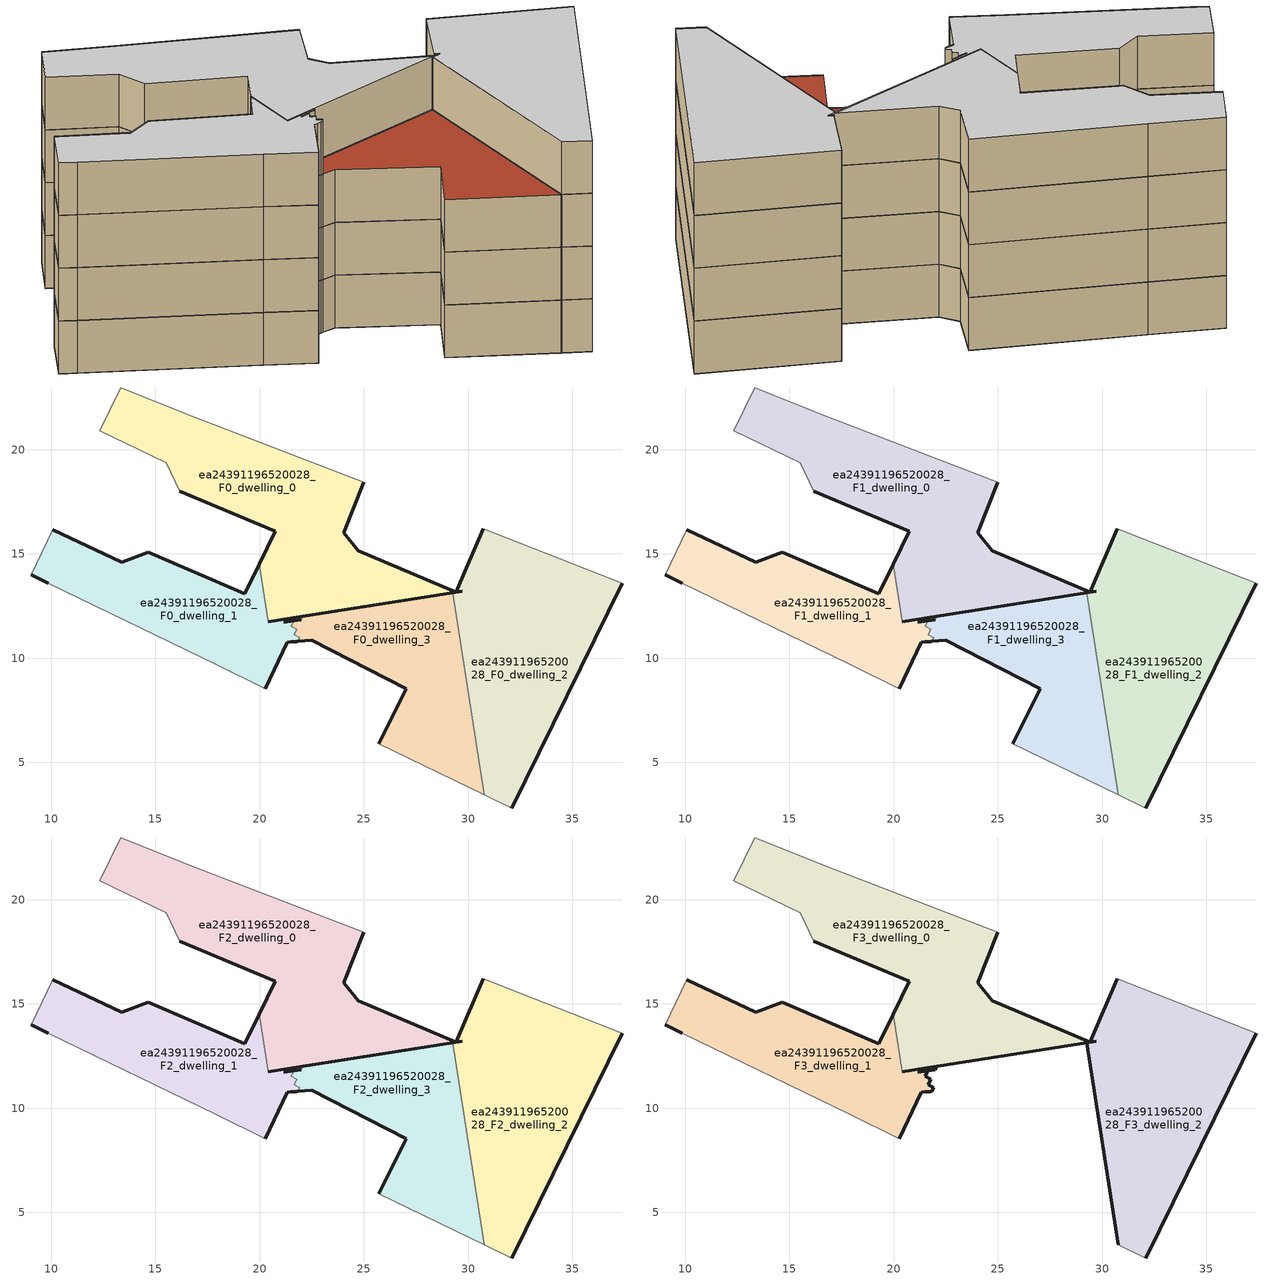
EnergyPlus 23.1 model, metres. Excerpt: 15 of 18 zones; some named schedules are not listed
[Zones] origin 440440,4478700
ea24391196520028_F0_dwelling_0
 floor ground (EU_floor_Construction): 29.43,13.17 24.73,15.16 24.04,16.01 25,18.44 16.88,21.57 13.35,22.96 12.32,20.91 15.52,19.37 16.16,18.01 20.76,16.08 19.98,14.5 20.42,11.75 29.72,13.21 29.49,13.3 z0
 wall outside (EU_wall_Construction): 25,18.44 24.04,16.01 24.73,15.16 29.43,13.17 29.49,13.3 / 29.72,13.21 20.42,11.75 / 19.98,14.5 20.76,16.08 16.16,18.01 z0:3
 wall adiabatic (EU_wall_Construction): 16.16,18.01 15.52,19.37 12.32,20.91 13.35,22.96 16.88,21.57 25,18.44 z0:3
 wall to ea24391196520028_F0_dwelling_2 (EU_wall_Construction): 29.49,13.3 29.72,13.21 z0:3
 wall to ea24391196520028_F0_dwelling_1 (EU_wall_Construction): 20.42,11.75 19.98,14.5 z0:3
ea24391196520028_F0_dwelling_1
 floor ground (EU_floor_Construction): 20.26,8.53 21.32,10.77 21.49,10.78 21.75,10.8 21.84,10.8 21.93,10.99 21.66,11.12 21.79,11.4 21.52,11.53 21.64,11.79 21.17,11.71 22,11.85 22.08,12.01 20.42,11.75 19.98,14.5 19.29,13.09 14.65,15.08 13.38,14.6 10.06,16.16 9.05,14 9.86,13.6 17.9,9.72 z0
 wall outside (EU_wall_Construction): 21.84,10.8 21.75,10.8 21.49,10.78 21.32,10.77 20.26,8.53 / 9.86,13.6 9.05,14 / 10.06,16.16 13.38,14.6 14.65,15.08 19.29,13.09 19.98,14.5 / 20.42,11.75 22.08,12.01 / 22,11.85 21.17,11.71 21.64,11.79 z0:3
 wall adiabatic (EU_wall_Construction): 20.26,8.53 17.9,9.72 9.86,13.6 / 9.05,14 10.06,16.16 z0:3
 wall to ea24391196520028_F0_dwelling_3 (EU_wall_Construction): 22.08,12.01 22,11.85 / 21.64,11.79 21.52,11.53 21.79,11.4 21.66,11.12 21.93,10.99 21.84,10.8 z0:3
ea24391196520028_F0_dwelling_2
 floor ground (EU_floor_Construction): 32.11,2.81 37.4,13.6 30.74,16.2 29.49,13.3 29.72,13.21 29.27,13.14 30.79,3.45 z0
 wall outside (EU_wall_Construction): 29.27,13.14 29.72,13.21 / 29.49,13.3 30.74,16.2 / 37.4,13.6 32.11,2.81 z0:3
 wall to ea24391196520028_F0_dwelling_3 (EU_wall_Construction): 30.79,3.45 29.27,13.14 z0:3
 wall adiabatic (EU_wall_Construction): 30.74,16.2 37.4,13.6 / 32.11,2.81 30.79,3.45 z0:3
ea24391196520028_F0_dwelling_3
 floor ground (EU_floor_Construction): 30.79,3.45 29.27,13.14 22.08,12.01 22,11.85 21.17,11.71 21.64,11.79 21.52,11.53 21.79,11.4 21.66,11.12 21.93,10.99 21.84,10.8 22.51,10.86 27.04,8.53 25.73,5.9 z0
 wall outside (EU_wall_Construction): 22.08,12.01 29.27,13.14 / 25.73,5.9 27.04,8.53 22.51,10.86 21.84,10.8 / 21.64,11.79 21.17,11.71 22,11.85 z0:3
 wall adiabatic (EU_wall_Construction): 30.79,3.45 25.73,5.9 z0:3
ea24391196520028_F1_dwelling_0
 floor to ea24391196520028_F0_dwelling_0 (EU_floor_Construction): 29.43,13.17 24.73,15.16 24.04,16.01 25,18.44 16.88,21.57 13.35,22.96 12.32,20.91 15.52,19.37 16.16,18.01 20.76,16.08 19.98,14.5 20.42,11.75 29.72,13.21 29.49,13.3 z3
 wall outside (EU_wall_Construction): 25,18.44 24.04,16.01 24.73,15.16 29.43,13.17 29.49,13.3 / 29.72,13.21 20.42,11.75 / 19.98,14.5 20.76,16.08 16.16,18.01 z3:6
 wall adiabatic (EU_wall_Construction): 16.16,18.01 15.52,19.37 12.32,20.91 13.35,22.96 16.88,21.57 25,18.44 z3:6
 wall to ea24391196520028_F1_dwelling_2 (EU_wall_Construction): 29.49,13.3 29.72,13.21 z3:6
 wall to ea24391196520028_F1_dwelling_1 (EU_wall_Construction): 20.42,11.75 19.98,14.5 z3:6
ea24391196520028_F1_dwelling_1
 floor to ea24391196520028_F0_dwelling_1 (EU_floor_Construction): 20.26,8.53 21.32,10.77 21.49,10.78 21.75,10.8 21.84,10.8 21.93,10.99 21.66,11.12 21.79,11.4 21.52,11.53 21.64,11.79 21.17,11.71 22,11.85 22.08,12.01 20.42,11.75 19.98,14.5 19.29,13.09 14.65,15.08 13.38,14.6 10.06,16.16 9.05,14 9.86,13.6 17.9,9.72 z3
 wall outside (EU_wall_Construction): 21.84,10.8 21.75,10.8 21.49,10.78 21.32,10.77 20.26,8.53 / 9.86,13.6 9.05,14 / 10.06,16.16 13.38,14.6 14.65,15.08 19.29,13.09 19.98,14.5 / 20.42,11.75 22.08,12.01 / 22,11.85 21.17,11.71 21.64,11.79 z3:6
 wall adiabatic (EU_wall_Construction): 20.26,8.53 17.9,9.72 9.86,13.6 / 9.05,14 10.06,16.16 z3:6
 wall to ea24391196520028_F1_dwelling_3 (EU_wall_Construction): 22.08,12.01 22,11.85 / 21.64,11.79 21.52,11.53 21.79,11.4 21.66,11.12 21.93,10.99 21.84,10.8 z3:6
ea24391196520028_F1_dwelling_2
 floor to ea24391196520028_F0_dwelling_2 (EU_floor_Construction): 32.11,2.81 37.4,13.6 30.74,16.2 29.49,13.3 29.72,13.21 29.27,13.14 30.79,3.45 z3
 wall outside (EU_wall_Construction): 29.27,13.14 29.72,13.21 / 29.49,13.3 30.74,16.2 / 37.4,13.6 32.11,2.81 z3:6
 wall to ea24391196520028_F1_dwelling_3 (EU_wall_Construction): 30.79,3.45 29.27,13.14 z3:6
 wall adiabatic (EU_wall_Construction): 30.74,16.2 37.4,13.6 / 32.11,2.81 30.79,3.45 z3:6
ea24391196520028_F1_dwelling_3
 floor to ea24391196520028_F0_dwelling_3 (EU_floor_Construction): 30.79,3.45 29.27,13.14 22.08,12.01 22,11.85 21.17,11.71 21.64,11.79 21.52,11.53 21.79,11.4 21.66,11.12 21.93,10.99 21.84,10.8 22.51,10.86 27.04,8.53 25.73,5.9 z3
 wall outside (EU_wall_Construction): 22.08,12.01 29.27,13.14 / 25.73,5.9 27.04,8.53 22.51,10.86 21.84,10.8 / 21.64,11.79 21.17,11.71 22,11.85 z3:6
 wall adiabatic (EU_wall_Construction): 30.79,3.45 25.73,5.9 z3:6
ea24391196520028_F2_dwelling_0
 floor to ea24391196520028_F1_dwelling_0 (EU_floor_Construction): 29.43,13.17 24.73,15.16 24.04,16.01 25,18.44 16.88,21.57 13.35,22.96 12.32,20.91 15.52,19.37 16.16,18.01 20.76,16.08 19.98,14.5 20.42,11.75 29.72,13.21 29.49,13.3 z6
 wall outside (EU_wall_Construction): 25,18.44 24.04,16.01 24.73,15.16 29.43,13.17 29.49,13.3 / 29.72,13.21 20.42,11.75 / 19.98,14.5 20.76,16.08 16.16,18.01 z6:9
 wall adiabatic (EU_wall_Construction): 16.16,18.01 15.52,19.37 12.32,20.91 13.35,22.96 16.88,21.57 25,18.44 z6:9
 wall to ea24391196520028_F2_dwelling_2 (EU_wall_Construction): 29.49,13.3 29.72,13.21 z6:9
 wall to ea24391196520028_F2_dwelling_1 (EU_wall_Construction): 20.42,11.75 19.98,14.5 z6:9
ea24391196520028_F2_dwelling_1
 floor to ea24391196520028_F1_dwelling_1 (EU_floor_Construction): 20.26,8.53 21.32,10.77 21.49,10.78 21.75,10.8 21.84,10.8 21.93,10.99 21.66,11.12 21.79,11.4 21.52,11.53 21.64,11.79 21.17,11.71 22,11.85 22.08,12.01 20.42,11.75 19.98,14.5 19.29,13.09 14.65,15.08 13.38,14.6 10.06,16.16 9.05,14 9.86,13.6 17.9,9.72 z6
 wall outside (EU_wall_Construction): 21.84,10.8 21.75,10.8 21.49,10.78 21.32,10.77 20.26,8.53 / 9.86,13.6 9.05,14 / 10.06,16.16 13.38,14.6 14.65,15.08 19.29,13.09 19.98,14.5 / 20.42,11.75 22.08,12.01 / 22,11.85 21.17,11.71 21.64,11.79 z6:9
 wall adiabatic (EU_wall_Construction): 20.26,8.53 17.9,9.72 9.86,13.6 / 9.05,14 10.06,16.16 z6:9
 wall to ea24391196520028_F2_dwelling_3 (EU_wall_Construction): 22.08,12.01 22,11.85 / 21.64,11.79 21.52,11.53 21.79,11.4 21.66,11.12 21.93,10.99 21.84,10.8 z6:9
ea24391196520028_F2_dwelling_2
 floor to ea24391196520028_F1_dwelling_2 (EU_floor_Construction): 32.11,2.81 37.4,13.6 30.74,16.2 29.49,13.3 29.72,13.21 29.27,13.14 30.79,3.45 z6
 wall outside (EU_wall_Construction): 29.27,13.14 29.72,13.21 / 29.49,13.3 30.74,16.2 / 37.4,13.6 32.11,2.81 z6:9
 wall to ea24391196520028_F2_dwelling_3 (EU_wall_Construction): 30.79,3.45 29.27,13.14 z6:9
 wall adiabatic (EU_wall_Construction): 30.74,16.2 37.4,13.6 / 32.11,2.81 30.79,3.45 z6:9
ea24391196520028_F2_dwelling_3
 floor to ea24391196520028_F1_dwelling_3 (EU_floor_Construction): 30.79,3.45 29.27,13.14 22.08,12.01 22,11.85 21.17,11.71 21.64,11.79 21.52,11.53 21.79,11.4 21.66,11.12 21.93,10.99 21.84,10.8 22.51,10.86 27.04,8.53 25.73,5.9 z6
 wall outside (EU_wall_Construction): 22.08,12.01 29.27,13.14 / 25.73,5.9 27.04,8.53 22.51,10.86 21.84,10.8 / 21.64,11.79 21.17,11.71 22,11.85 z6:9
 wall adiabatic (EU_wall_Construction): 30.79,3.45 25.73,5.9 z6:9
 roof outside (EU_roof_Construction): 29.27,13.14 30.79,3.45 25.73,5.9 27.04,8.53 22.51,10.86 21.84,10.8 21.93,10.99 21.66,11.12 21.79,11.4 21.52,11.53 21.64,11.79 21.17,11.71 22,11.85 22.08,12.01 z9
ea24391196520028_F3_dwelling_0
 floor to ea24391196520028_F2_dwelling_0 (EU_floor_Construction): 29.43,13.17 24.73,15.16 24.04,16.01 25,18.44 16.88,21.57 13.35,22.96 12.32,20.91 15.52,19.37 16.16,18.01 20.76,16.08 19.98,14.5 20.42,11.75 29.72,13.21 29.49,13.3 z9
 wall outside (EU_wall_Construction): 25,18.44 24.04,16.01 24.73,15.16 29.43,13.17 29.49,13.3 / 29.72,13.21 20.42,11.75 / 19.98,14.5 20.76,16.08 16.16,18.01 z9:12
 wall adiabatic (EU_wall_Construction): 16.16,18.01 15.52,19.37 12.32,20.91 13.35,22.96 16.88,21.57 25,18.44 z9:12
 wall to ea24391196520028_F3_dwelling_2 (EU_wall_Construction): 29.49,13.3 29.72,13.21 z9:12
 wall to ea24391196520028_F3_dwelling_1 (EU_wall_Construction): 20.42,11.75 19.98,14.5 z9:12
 ceiling to ea24391196520028_F4_dwelling_0 (EU_floor_Construction): 25,18.44 24.04,16.01 24.73,15.16 29.43,13.17 29.49,13.3 29.72,13.21 20.42,11.75 19.98,14.5 20.76,16.08 16.16,18.01 15.52,19.37 12.32,20.91 13.35,22.96 16.88,21.57 z12
ea24391196520028_F3_dwelling_1
 floor to ea24391196520028_F2_dwelling_1 (EU_floor_Construction): 20.26,8.53 21.32,10.77 21.49,10.78 21.75,10.8 21.84,10.8 21.93,10.99 21.66,11.12 21.79,11.4 21.52,11.53 21.64,11.79 21.17,11.71 22,11.85 22.08,12.01 20.42,11.75 19.98,14.5 19.29,13.09 14.65,15.08 13.38,14.6 10.06,16.16 9.05,14 9.86,13.6 17.9,9.72 z9
 wall outside (EU_wall_Construction): 9.86,13.6 9.05,14 / 10.06,16.16 13.38,14.6 14.65,15.08 19.29,13.09 19.98,14.5 / 20.42,11.75 22.08,12.01 22,11.85 21.17,11.71 21.64,11.79 21.52,11.53 21.79,11.4 21.66,11.12 21.93,10.99 21.84,10.8 21.75,10.8 21.49,10.78 21.32,10.77 20.26,8.53 z9:12
 wall adiabatic (EU_wall_Construction): 20.26,8.53 17.9,9.72 9.86,13.6 / 9.05,14 10.06,16.16 z9:12
 ceiling to ea24391196520028_F4_dwelling_1 (EU_floor_Construction): 19.98,14.5 20.42,11.75 22.08,12.01 22,11.85 21.17,11.71 21.64,11.79 21.52,11.53 21.79,11.4 21.66,11.12 21.93,10.99 21.84,10.8 21.75,10.8 21.49,10.78 21.32,10.77 20.26,8.53 17.9,9.72 9.86,13.6 9.05,14 10.06,16.16 13.38,14.6 14.65,15.08 19.29,13.09 z12
ea24391196520028_F3_dwelling_2
 floor to ea24391196520028_F2_dwelling_2 (EU_floor_Construction): 32.11,2.81 37.4,13.6 30.74,16.2 29.49,13.3 29.72,13.21 29.27,13.14 30.79,3.45 z9
 wall outside (EU_wall_Construction): 30.79,3.45 29.27,13.14 29.72,13.21 / 29.49,13.3 30.74,16.2 / 37.4,13.6 32.11,2.81 z9:12
 wall adiabatic (EU_wall_Construction): 30.74,16.2 37.4,13.6 / 32.11,2.81 30.79,3.45 z9:12
 ceiling to ea24391196520028_F4_dwelling_2 (EU_floor_Construction): 37.4,13.6 32.11,2.81 30.79,3.45 29.27,13.14 29.72,13.21 29.49,13.3 30.74,16.2 z12
[Building]
EU S2 Campaign: North Axis=0; Terrain=City; Solar Distribution=FullExterior
[Site:Location]
Madrid: Latitude=40.5; Longitude=-3.5; Time Zone=1; Elevation=609
[SizingPeriod:WeatherFileDays]
AnnualSizingPeriod: Begin Month=1; Begin Day of Month=1; End Month=12; End Day of Month=31; Day of Week for Start Day=Monday; Use Weather File Daylight Saving Period=No; Use Weather File Rain and Snow Indicators=No
[MATERIAL]
EU_InternalMass_Material: Roughness=MediumRough; Thickness=0.1; Conductivity=1; Density=1800; Specific Heat=900; Thermal Absorptance=0.9; Solar Absorptance=0.7; Visible Absorptance=0.7
[MATERIAL:NOMASS] Roughness=MediumRough; Thermal Absorptance=0.9; Solar Absorptance=0.7; Visible Absorptance=0.7
Name | Thermal Resistance
EU_wall_NoMass | 0.459673
EU_roof_NoMass | 0.495815
EU_floor_NoMass | 0.788942
[CONSTRUCTION]
EU_wall_Construction: EU_wall_NoMass
EU_roof_Construction: EU_roof_NoMass
EU_floor_Construction: EU_floor_NoMass
EU_InternalMass_Construction: EU_InternalMass_Material
[ZONE] Type=1; Multiplier=1; Ceiling Height=autocalculate; Floor Area=autocalculate; Part of Total Floor Area=Yes
Name | Volume
ea24391196520028_F0_dwelling_0; ea24391196520028_F1_dwelling_0; ea24391196520028_F2_dwelling_0; ea24391196520028_F3_dwelling_0 | 190.657
ea24391196520028_F0_dwelling_1; ea24391196520028_F1_dwelling_1; ea24391196520028_F2_dwelling_1; ea24391196520028_F3_dwelling_1 | 120.861
ea24391196520028_F0_dwelling_2; ea24391196520028_F1_dwelling_2; ea24391196520028_F2_dwelling_2; ea24391196520028_F3_dwelling_2 | 181.088
ea24391196520028_F0_dwelling_3; ea24391196520028_F1_dwelling_3; ea24391196520028_F2_dwelling_3 | 121.845
[INTERNALMASS] Construction=EU_InternalMass_Construction
Name | Zone or ZoneList | Surface Area
ea24391196520028_F0_dwelling_0_EU_InternalMass | ea24391196520028_F0_dwelling_0 | 63.552
ea24391196520028_F0_dwelling_1_EU_InternalMass | ea24391196520028_F0_dwelling_1 | 40.2866
ea24391196520028_F0_dwelling_2_EU_InternalMass | ea24391196520028_F0_dwelling_2 | 60.3625
ea24391196520028_F0_dwelling_3_EU_InternalMass | ea24391196520028_F0_dwelling_3 | 40.6157
ea24391196520028_F1_dwelling_0_EU_InternalMass | ea24391196520028_F1_dwelling_0 | 63.552
ea24391196520028_F1_dwelling_1_EU_InternalMass | ea24391196520028_F1_dwelling_1 | 40.2866
ea24391196520028_F1_dwelling_2_EU_InternalMass | ea24391196520028_F1_dwelling_2 | 60.3625
ea24391196520028_F1_dwelling_3_EU_InternalMass | ea24391196520028_F1_dwelling_3 | 40.6157
ea24391196520028_F2_dwelling_0_EU_InternalMass | ea24391196520028_F2_dwelling_0 | 63.552
ea24391196520028_F2_dwelling_1_EU_InternalMass | ea24391196520028_F2_dwelling_1 | 40.2866
ea24391196520028_F2_dwelling_2_EU_InternalMass | ea24391196520028_F2_dwelling_2 | 60.3625
ea24391196520028_F2_dwelling_3_EU_InternalMass | ea24391196520028_F2_dwelling_3 | 40.6157
ea24391196520028_F3_dwelling_0_EU_InternalMass | ea24391196520028_F3_dwelling_0 | 102.41
ea24391196520028_F3_dwelling_1_EU_InternalMass | ea24391196520028_F3_dwelling_1 | 51.2026
ea24391196520028_F3_dwelling_2_EU_InternalMass | ea24391196520028_F3_dwelling_2 | 51.2083
[OTHEREQUIPMENT] Fuel Type=Electricity; Design Level Calculation Method=Watts/Area; Power per Zone Floor Area=1; Fraction Latent=0; Fraction Radiant=0; Fraction Lost=0; Carbon Dioxide Generation Rate=0; EndUse Subcategory=EU_Step8_InternalGains
Name | Zone or ZoneList or Space or SpaceList | Schedule
EU_Step8_InternalGain_ea24391196520028_F0_dwelling_0_f000 | ea24391196520028_F0_dwelling_0 | EU_Step8_GainSchedule_ea24391196520028_F0_dwelling_0_f000
EU_Step8_InternalGain_ea24391196520028_F0_dwelling_1_f000 | ea24391196520028_F0_dwelling_1 | EU_Step8_GainSchedule_ea24391196520028_F0_dwelling_1_f000
EU_Step8_InternalGain_ea24391196520028_F0_dwelling_2_f000 | ea24391196520028_F0_dwelling_2 | EU_Step8_GainSchedule_ea24391196520028_F0_dwelling_2_f000
EU_Step8_InternalGain_ea24391196520028_F0_dwelling_3_f000 | ea24391196520028_F0_dwelling_3 | EU_Step8_GainSchedule_ea24391196520028_F0_dwelling_3_f000
EU_Step8_InternalGain_ea24391196520028_F1_dwelling_0_f000 | ea24391196520028_F1_dwelling_0 | EU_Step8_GainSchedule_ea24391196520028_F1_dwelling_0_f000
EU_Step8_InternalGain_ea24391196520028_F1_dwelling_1_f000 | ea24391196520028_F1_dwelling_1 | EU_Step8_GainSchedule_ea24391196520028_F1_dwelling_1_f000
EU_Step8_InternalGain_ea24391196520028_F1_dwelling_2_f000 | ea24391196520028_F1_dwelling_2 | EU_Step8_GainSchedule_ea24391196520028_F1_dwelling_2_f000
EU_Step8_InternalGain_ea24391196520028_F1_dwelling_3_f000 | ea24391196520028_F1_dwelling_3 | EU_Step8_GainSchedule_ea24391196520028_F1_dwelling_3_f000
EU_Step8_InternalGain_ea24391196520028_F2_dwelling_0_f000 | ea24391196520028_F2_dwelling_0 | EU_Step8_GainSchedule_ea24391196520028_F2_dwelling_0_f000
EU_Step8_InternalGain_ea24391196520028_F2_dwelling_1_f000 | ea24391196520028_F2_dwelling_1 | EU_Step8_GainSchedule_ea24391196520028_F2_dwelling_1_f000
EU_Step8_InternalGain_ea24391196520028_F2_dwelling_2_f000 | ea24391196520028_F2_dwelling_2 | EU_Step8_GainSchedule_ea24391196520028_F2_dwelling_2_f000
EU_Step8_InternalGain_ea24391196520028_F2_dwelling_3_f000 | ea24391196520028_F2_dwelling_3 | EU_Step8_GainSchedule_ea24391196520028_F2_dwelling_3_f000
EU_Step8_InternalGain_ea24391196520028_F3_dwelling_0_f000 | ea24391196520028_F3_dwelling_0 | EU_Step8_GainSchedule_ea24391196520028_F3_dwelling_0_f000
EU_Step8_InternalGain_ea24391196520028_F3_dwelling_1_f000 | ea24391196520028_F3_dwelling_1 | EU_Step8_GainSchedule_ea24391196520028_F3_dwelling_1_f000
EU_Step8_InternalGain_ea24391196520028_F3_dwelling_2_f000 | ea24391196520028_F3_dwelling_2 | EU_Step8_GainSchedule_ea24391196520028_F3_dwelling_2_f000
[ZONEVENTILATION:DESIGNFLOWRATE] Schedule=EU_AlwaysOn; Design Flow Rate Calculation Method=AirChanges/Hour; Air Changes per Hour=0.719161; Ventilation Type=Natural; Fan Pressure Rise=0; Fan Total Efficiency=1; Constant Term Coefficient=1; Temperature Term Coefficient=0; Velocity Term Coefficient=0; Velocity Squared Term Coefficient=0; Minimum Indoor Temperature=-100; Maximum Indoor Temperature=100; Delta Temperature=-100; Minimum Outdoor Temperature=-100; Maximum Outdoor Temperature=100; Maximum Wind Speed=40
Name | Zone or ZoneList or Space or SpaceList
EU_ConstantAir_ea24391196520028_F0_dwelling_0 | ea24391196520028_F0_dwelling_0
EU_ConstantAir_ea24391196520028_F0_dwelling_1 | ea24391196520028_F0_dwelling_1
EU_ConstantAir_ea24391196520028_F0_dwelling_2 | ea24391196520028_F0_dwelling_2
EU_ConstantAir_ea24391196520028_F0_dwelling_3 | ea24391196520028_F0_dwelling_3
EU_ConstantAir_ea24391196520028_F1_dwelling_0 | ea24391196520028_F1_dwelling_0
EU_ConstantAir_ea24391196520028_F1_dwelling_1 | ea24391196520028_F1_dwelling_1
EU_ConstantAir_ea24391196520028_F1_dwelling_2 | ea24391196520028_F1_dwelling_2
EU_ConstantAir_ea24391196520028_F1_dwelling_3 | ea24391196520028_F1_dwelling_3
EU_ConstantAir_ea24391196520028_F2_dwelling_0 | ea24391196520028_F2_dwelling_0
EU_ConstantAir_ea24391196520028_F2_dwelling_1 | ea24391196520028_F2_dwelling_1
EU_ConstantAir_ea24391196520028_F2_dwelling_2 | ea24391196520028_F2_dwelling_2
EU_ConstantAir_ea24391196520028_F2_dwelling_3 | ea24391196520028_F2_dwelling_3
EU_ConstantAir_ea24391196520028_F3_dwelling_0 | ea24391196520028_F3_dwelling_0
EU_ConstantAir_ea24391196520028_F3_dwelling_1 | ea24391196520028_F3_dwelling_1
EU_ConstantAir_ea24391196520028_F3_dwelling_2 | ea24391196520028_F3_dwelling_2
[HVACTEMPLATE:THERMOSTAT] Constant Heating Setpoint=20; Constant Cooling Setpoint=50
EU_HeatOnly_ea24391196520028_F0_dwelling_0; EU_HeatOnly_ea24391196520028_F0_dwelling_1; EU_HeatOnly_ea24391196520028_F0_dwelling_2; EU_HeatOnly_ea24391196520028_F0_dwelling_3; EU_HeatOnly_ea24391196520028_F1_dwelling_0; EU_HeatOnly_ea24391196520028_F1_dwelling_1; EU_HeatOnly_ea24391196520028_F1_dwelling_2; EU_HeatOnly_ea24391196520028_F1_dwelling_3; EU_HeatOnly_ea24391196520028_F2_dwelling_0; EU_HeatOnly_ea24391196520028_F2_dwelling_1; EU_HeatOnly_ea24391196520028_F2_dwelling_2
